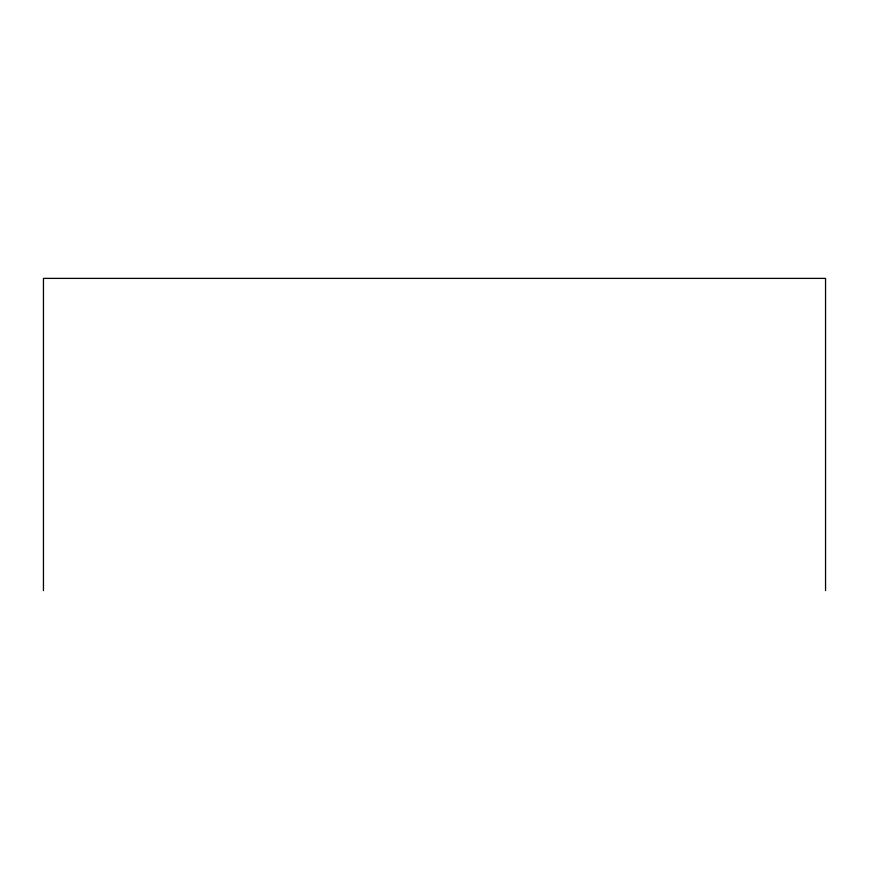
<?xml version="1.0" encoding="UTF-8"?>
<svg xmlns="http://www.w3.org/2000/svg" width="869" height="869" viewBox="0 0 869 869"><rect width="100%" height="100%" fill="white"/><g stroke="black" fill="none" stroke-linecap="round" stroke-linejoin="round"><path stroke-width="1.3" d="M825.55 590.616L825.55 278.384L43.45 278.384L43.45 590.616"/></g></svg>
